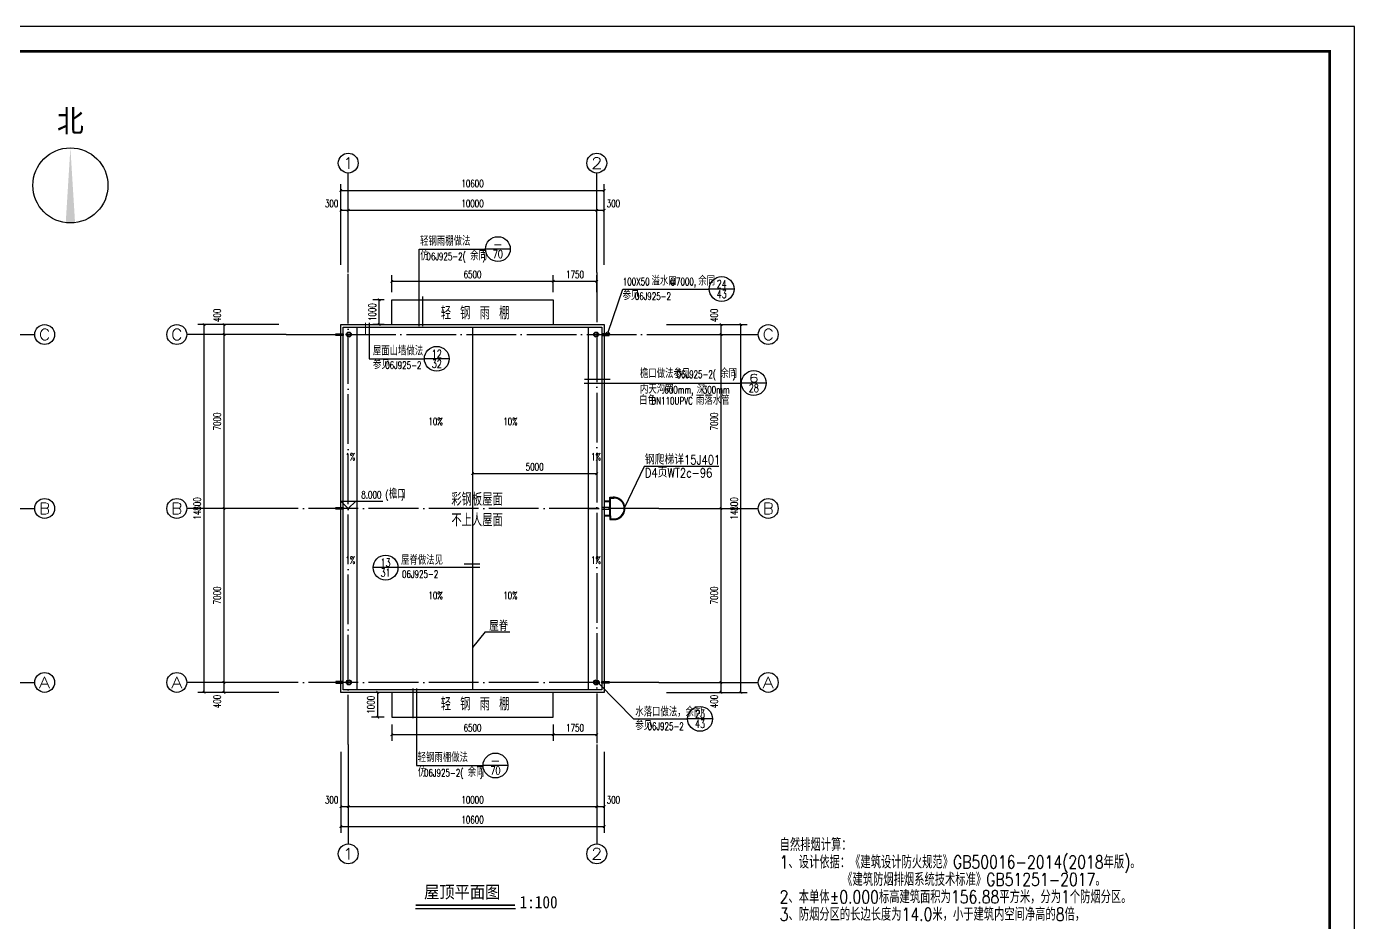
# Model space of a CAD drawing. Extents: x 4678611 to 4812712, y -485691 to -238224.
# Drawn here: x 4739337 to 4792772, y -399392 to -363337 of the extents above; entities that cross this region are included whole.
import ezdxf
from ezdxf.enums import TextEntityAlignment as Align

# ---------------------------------------------------------------- set-up
doc = ezdxf.new("R2010")
doc.units = 0
doc.header["$LTSCALE"] = 1000
doc.header["$MEASUREMENT"] = 0
doc.linetypes.add('DOTE', pattern=[2.42, 2, -0.2, 0.02, -0.2])
doc.layers.get('0').update_dxf_attribs({"linetype": 'CONTINUOUS'})
doc.layers.get('Defpoints').update_dxf_attribs({"linetype": 'CONTINUOUS'})
for name, color, linetype in [('11', 134, 'CONTINUOUS'), ('AXIS', 3, 'CONTINUOUS'), ('AXIS_TEXT', 7, 'CONTINUOUS'), ('DIM_ELEV', 3, 'CONTINUOUS'), ('DIM_IDEN', 3, 'CONTINUOUS'), ('DIM_SYMB', 3, 'CONTINUOUS'), ('DOTE', 252, 'CONTINUOUS'), ('PUB_DIM', 3, 'CONTINUOUS'), ('PUB_TEXT', 7, 'CONTINUOUS'), ('PUB_TITLE', 4, 'CONTINUOUS'), ('图名', 15, 'CONTINUOUS'), ('雨水管', 5, 'CONTINUOUS')]:
    doc.layers.add(name, color=color, linetype=linetype)
doc.layers.add('_0', color=7, linetype='CONTINUOUS', lineweight=25)
doc.styles.add('_HZTXT', font='txt.shx', dxfattribs={"width": 0.8, "bigfont": 'HZTXT.shx'})
doc.styles.add('_TCH_AXIS', font='COMPLEX', dxfattribs={"bigfont": 'GBCBIG'})
doc.styles.add('_TCH_DIM', font='SIMPLEX', dxfattribs={"bigfont": 'GBCBIG'})
doc.styles.add('_TCH_DIM_T3', font='SIMPLEX', dxfattribs={"width": 0.705882, "bigfont": 'GBCBIG'})
doc.styles.add('_TCH_LABEL', font='COMPLEX', dxfattribs={"bigfont": 'GBCBIG'})
doc.styles.add('COMPLEX', font='COMPLEX')
doc.styles.add('HT', font='')
doc.styles.add('宋体', font='', dxfattribs={"width": 0.7})
doc.styles.get('HT').set_extended_font_data('SimSun')
doc.styles.get('宋体').set_extended_font_data('SimSun')
doc.dimstyles.new('_TCH_ARCH&&100', dxfattribs={"dimtxt": 297.5, "dimasz": 100, "dimexe": 250, "dimexo": 300, "dimgap": 126.25, "dimtad": 1, "dimdec": 0, "dimzin": 0, "dimdsep": 46, "dimtxsty": '_TCH_DIM_T3', "dimblk": 'ARCHTICK', "dimcen": 0.09, "dimclrt": 7, "dimazin": 2, "dimtfac": 1, "dimtdec": 0, "dimtix": 1, "dimtmove": 2, "dimatfit": 3, "dimfxl": 0, "dimtolj": 1, "dimtzin": 0, "dimarcsym": 0})

# ---------------------------------------------------------------- blocks, each defined once
blk = doc.blocks.new('_ArchTick')
at = {"color": 0, "linetype": 'ByBlock', "const_width": 0.4}
blk.add_lwpolyline([(-0.5, -0.5), (0.5, 0.5)], dxfattribs=at)
blk = doc.blocks.new('*D50')
at = {"layer": 'Defpoints', "color": 0}
for p in [(4754033, -391132), (4760533, -391132), (4760533, -391835)]:
    blk.add_point(p, dxfattribs=at)
at = {"layer": 'PUB_DIM', "color": 0, "lineweight": -2}
for p, q in [((4754033, -391432), (4754033, -392085)), ((4760533, -391432), (4760533, -392085)), ((4754033, -391835), (4760533, -391835))]:
    blk.add_line(p, q, dxfattribs=at)
at = {"layer": 'PUB_DIM', "color": 0, "lineweight": -2, "xscale": 100, "yscale": 100, "zscale": 100, "rotation": 180}
blk.add_blockref('_ArchTick', (4754033, -391835), dxfattribs=at)
at = {"layer": 'PUB_DIM', "color": 0, "lineweight": -2, "xscale": 100, "yscale": 100, "zscale": 100}
blk.add_blockref('_ArchTick', (4760533, -391835), dxfattribs=at)
at = {"layer": 'PUB_DIM', "color": 7, "insert": (4757283, -391560), "char_height": 297.5, "attachment_point": 5, "style": '_TCH_DIM_T3'}
blk.add_mtext('\\A1;6500', dxfattribs=at)
blk = doc.blocks.new('*D51')
at = {"layer": 'Defpoints', "color": 0}
for p in [(4760533, -391132), (4762283, -391132), (4762283, -391835)]:
    blk.add_point(p, dxfattribs=at)
at = {"layer": 'PUB_DIM', "color": 0, "lineweight": -2}
for p, q in [((4760533, -391432), (4760533, -392085)), ((4762283, -391432), (4762283, -392085)), ((4760533, -391835), (4762283, -391835))]:
    blk.add_line(p, q, dxfattribs=at)
at = {"layer": 'PUB_DIM', "color": 0, "lineweight": -2, "xscale": 100, "yscale": 100, "zscale": 100, "rotation": 180}
blk.add_blockref('_ArchTick', (4760533, -391835), dxfattribs=at)
at = {"layer": 'PUB_DIM', "color": 0, "lineweight": -2, "xscale": 100, "yscale": 100, "zscale": 100}
blk.add_blockref('_ArchTick', (4762283, -391835), dxfattribs=at)
at = {"layer": 'PUB_DIM', "color": 7, "insert": (4761408, -391560), "char_height": 297.5, "attachment_point": 5, "style": '_TCH_DIM_T3'}
blk.add_mtext('\\A1;1750', dxfattribs=at)
blk = doc.blocks.new('*D52')
at = {"layer": 'Defpoints', "color": 0}
for p in [(4753470, -390132), (4754033, -390132), (4754033, -391132)]:
    blk.add_point(p, dxfattribs=at)
at = {"layer": 'PUB_DIM', "color": 0, "lineweight": -2}
for p, q in [((4753733, -390132), (4753220, -390132)), ((4753470, -391132), (4753470, -390132)), ((4753733, -391132), (4753220, -391132))]:
    blk.add_line(p, q, dxfattribs=at)
at = {"layer": 'PUB_DIM', "color": 0, "lineweight": -2, "xscale": 100, "yscale": 100, "zscale": 100}
for p, rotation in [((4753470, -390132), 90), ((4753470, -391132), 270)]:
    blk.add_blockref('_ArchTick', p, dxfattribs=dict(at, rotation=rotation))
at = {"layer": 'PUB_DIM', "color": 7, "insert": (4753195, -390632), "char_height": 297.5, "attachment_point": 5, "rotation": 90, "style": '_TCH_DIM_T3'}
blk.add_mtext('\\A1;1000', dxfattribs=at)
blk = doc.blocks.new('*D53')
at = {"layer": 'Defpoints', "color": 0}
for p in [(4753526, -374332), (4754033, -374332), (4754033, -375332)]:
    blk.add_point(p, dxfattribs=at)
at = {"layer": 'PUB_DIM', "color": 0, "lineweight": -2}
for p, q in [((4753733, -374332), (4753276, -374332)), ((4753526, -375332), (4753526, -374332)), ((4753733, -375332), (4753276, -375332))]:
    blk.add_line(p, q, dxfattribs=at)
at = {"layer": 'PUB_DIM', "color": 0, "lineweight": -2, "xscale": 100, "yscale": 100, "zscale": 100}
for p, rotation in [((4753526, -374332), 90), ((4753526, -375332), 270)]:
    blk.add_blockref('_ArchTick', p, dxfattribs=dict(at, rotation=rotation))
at = {"layer": 'PUB_DIM', "color": 7, "insert": (4753251, -374832), "char_height": 297.5, "attachment_point": 5, "rotation": 90, "style": '_TCH_DIM_T3'}
blk.add_mtext('\\A1;1000', dxfattribs=at)
blk = doc.blocks.new('*D54')
at = {"layer": 'Defpoints', "color": 0}
for p in [(4760533, -373589), (4754033, -374332), (4760533, -374332)]:
    blk.add_point(p, dxfattribs=at)
at = {"layer": 'PUB_DIM', "color": 0, "lineweight": -2}
for p, q in [((4754033, -374032), (4754033, -373339)), ((4760533, -374032), (4760533, -373339)), ((4754033, -373589), (4760533, -373589))]:
    blk.add_line(p, q, dxfattribs=at)
at = {"layer": 'PUB_DIM', "color": 0, "lineweight": -2, "xscale": 100, "yscale": 100, "zscale": 100, "rotation": 180}
blk.add_blockref('_ArchTick', (4754033, -373589), dxfattribs=at)
at = {"layer": 'PUB_DIM', "color": 0, "lineweight": -2, "xscale": 100, "yscale": 100, "zscale": 100}
blk.add_blockref('_ArchTick', (4760533, -373589), dxfattribs=at)
at = {"layer": 'PUB_DIM', "color": 7, "insert": (4757283, -373314), "char_height": 297.5, "attachment_point": 5, "style": '_TCH_DIM_T3'}
blk.add_mtext('\\A1;6500', dxfattribs=at)
blk = doc.blocks.new('*D55')
at = {"layer": 'Defpoints', "color": 0}
for p in [(4762283, -373589), (4760533, -374332), (4762283, -374332)]:
    blk.add_point(p, dxfattribs=at)
at = {"layer": 'PUB_DIM', "color": 0, "lineweight": -2}
for p, q in [((4760533, -374032), (4760533, -373339)), ((4762283, -374032), (4762283, -373339)), ((4760533, -373589), (4762283, -373589))]:
    blk.add_line(p, q, dxfattribs=at)
at = {"layer": 'PUB_DIM', "color": 0, "lineweight": -2, "xscale": 100, "yscale": 100, "zscale": 100, "rotation": 180}
blk.add_blockref('_ArchTick', (4760533, -373589), dxfattribs=at)
at = {"layer": 'PUB_DIM', "color": 0, "lineweight": -2, "xscale": 100, "yscale": 100, "zscale": 100}
blk.add_blockref('_ArchTick', (4762283, -373589), dxfattribs=at)
at = {"layer": 'PUB_DIM', "color": 7, "insert": (4761408, -373314), "char_height": 297.5, "attachment_point": 5, "style": '_TCH_DIM_T3'}
blk.add_mtext('\\A1;1750', dxfattribs=at)
blk = doc.blocks.new('*D88')
at = {"layer": 'Defpoints', "color": 0}
for p in [(4757283, -380586), (4762283, -380586), (4762283, -381330)]:
    blk.add_point(p, dxfattribs=at)
at = {"layer": 'PUB_DIM', "color": 0, "lineweight": -2}
for p, q in [((4757283, -380886), (4757283, -381580)), ((4762283, -380886), (4762283, -381580)), ((4757283, -381330), (4762283, -381330))]:
    blk.add_line(p, q, dxfattribs=at)
at = {"layer": 'PUB_DIM', "color": 0, "lineweight": -2, "xscale": 100, "yscale": 100, "zscale": 100, "rotation": 180}
blk.add_blockref('_ArchTick', (4757283, -381330), dxfattribs=at)
at = {"layer": 'PUB_DIM', "color": 0, "lineweight": -2, "xscale": 100, "yscale": 100, "zscale": 100}
blk.add_blockref('_ArchTick', (4762283, -381330), dxfattribs=at)
at = {"layer": 'PUB_DIM', "color": 7, "insert": (4759783, -381055), "char_height": 297.5, "attachment_point": 5, "style": '_TCH_DIM_T3'}
blk.add_mtext('\\A1;5000', dxfattribs=at)
blk = doc.blocks.new('*D189')
at = {"layer": 'AXIS', "color": 0, "lineweight": -2}
for p, q in [((4749483, -389732), (4747033, -389732)), ((4747283, -390132), (4747283, -389732)), ((4749483, -390132), (4747033, -390132))]:
    blk.add_line(p, q, dxfattribs=at)
at = {"layer": 'Defpoints', "color": 0}
for p in [(4747283, -389732), (4749783, -389732), (4749783, -390132)]:
    blk.add_point(p, dxfattribs=at)
at = {"layer": 'AXIS', "color": 0, "lineweight": -2, "xscale": 100, "yscale": 100, "zscale": 100}
for p, rotation in [((4747283, -389732), 90), ((4747283, -390132), 270)]:
    blk.add_blockref('_ArchTick', p, dxfattribs=dict(at, rotation=rotation))
at = {"layer": 'AXIS', "color": 7, "insert": (4747008, -390502), "char_height": 297.5, "attachment_point": 5, "rotation": 90, "style": '_TCH_DIM_T3'}
blk.add_mtext('\\A1;400', dxfattribs=at)
blk = doc.blocks.new('*D190')
at = {"layer": 'AXIS', "color": 0, "lineweight": -2}
for p, q in [((4749483, -382732), (4747033, -382732)), ((4747283, -389732), (4747283, -382732)), ((4749483, -389732), (4747033, -389732))]:
    blk.add_line(p, q, dxfattribs=at)
at = {"layer": 'Defpoints', "color": 0}
for p in [(4747283, -382732), (4749783, -382732), (4749783, -389732)]:
    blk.add_point(p, dxfattribs=at)
at = {"layer": 'AXIS', "color": 0, "lineweight": -2, "xscale": 100, "yscale": 100, "zscale": 100}
for p, rotation in [((4747283, -382732), 90), ((4747283, -389732), 270)]:
    blk.add_blockref('_ArchTick', p, dxfattribs=dict(at, rotation=rotation))
at = {"layer": 'AXIS', "color": 7, "insert": (4747008, -386232), "char_height": 297.5, "attachment_point": 5, "rotation": 90, "style": '_TCH_DIM_T3'}
blk.add_mtext('\\A1;7000', dxfattribs=at)
blk = doc.blocks.new('*D191')
at = {"layer": 'AXIS', "color": 0, "lineweight": -2}
for p, q in [((4749483, -375732), (4747033, -375732)), ((4747283, -382732), (4747283, -375732)), ((4749483, -382732), (4747033, -382732))]:
    blk.add_line(p, q, dxfattribs=at)
at = {"layer": 'Defpoints', "color": 0}
for p in [(4747283, -375732), (4749783, -375732), (4749783, -382732)]:
    blk.add_point(p, dxfattribs=at)
at = {"layer": 'AXIS', "color": 0, "lineweight": -2, "xscale": 100, "yscale": 100, "zscale": 100}
for p, rotation in [((4747283, -375732), 90), ((4747283, -382732), 270)]:
    blk.add_blockref('_ArchTick', p, dxfattribs=dict(at, rotation=rotation))
at = {"layer": 'AXIS', "color": 7, "insert": (4747008, -379232), "char_height": 297.5, "attachment_point": 5, "rotation": 90, "style": '_TCH_DIM_T3'}
blk.add_mtext('\\A1;7000', dxfattribs=at)
blk = doc.blocks.new('*D192')
at = {"layer": 'AXIS', "color": 0, "lineweight": -2}
for p, q in [((4749483, -375332), (4747033, -375332)), ((4747283, -375732), (4747283, -375332)), ((4749483, -375732), (4747033, -375732))]:
    blk.add_line(p, q, dxfattribs=at)
at = {"layer": 'Defpoints', "color": 0}
for p in [(4747283, -375332), (4749783, -375332), (4749783, -375732)]:
    blk.add_point(p, dxfattribs=at)
at = {"layer": 'AXIS', "color": 0, "lineweight": -2, "xscale": 100, "yscale": 100, "zscale": 100}
for p, rotation in [((4747283, -375332), 90), ((4747283, -375732), 270)]:
    blk.add_blockref('_ArchTick', p, dxfattribs=dict(at, rotation=rotation))
at = {"layer": 'AXIS', "color": 7, "insert": (4747008, -374962), "char_height": 297.5, "attachment_point": 5, "rotation": 90, "style": '_TCH_DIM_T3'}
blk.add_mtext('\\A1;400', dxfattribs=at)
blk = doc.blocks.new('*D193')
at = {"layer": 'AXIS', "color": 0, "lineweight": -2}
for p, q in [((4749483, -375332), (4746233, -375332)), ((4746483, -390132), (4746483, -375332)), ((4749483, -390132), (4746233, -390132))]:
    blk.add_line(p, q, dxfattribs=at)
at = {"layer": 'Defpoints', "color": 0}
for p in [(4746483, -375332), (4749783, -375332), (4749783, -390132)]:
    blk.add_point(p, dxfattribs=at)
at = {"layer": 'AXIS', "color": 0, "lineweight": -2, "xscale": 100, "yscale": 100, "zscale": 100}
for p, rotation in [((4746483, -375332), 90), ((4746483, -390132), 270)]:
    blk.add_blockref('_ArchTick', p, dxfattribs=dict(at, rotation=rotation))
at = {"layer": 'AXIS', "color": 7, "insert": (4746208, -382732), "char_height": 297.5, "attachment_point": 5, "rotation": 90, "style": '_TCH_DIM_T3'}
blk.add_mtext('\\A1;14800', dxfattribs=at)
blk = doc.blocks.new('*D194')
at = {"layer": 'AXIS', "color": 0, "lineweight": -2}
for p, q in [((4765083, -389732), (4767533, -389732)), ((4767283, -390132), (4767283, -389732)), ((4765083, -390132), (4767533, -390132))]:
    blk.add_line(p, q, dxfattribs=at)
at = {"layer": 'Defpoints', "color": 0}
for p in [(4764783, -389732), (4767283, -389732), (4764783, -390132)]:
    blk.add_point(p, dxfattribs=at)
at = {"layer": 'AXIS', "color": 0, "lineweight": -2, "xscale": 100, "yscale": 100, "zscale": 100}
for p, rotation in [((4767283, -389732), 90), ((4767283, -390132), 270)]:
    blk.add_blockref('_ArchTick', p, dxfattribs=dict(at, rotation=rotation))
at = {"layer": 'AXIS', "color": 7, "insert": (4767008, -390502), "char_height": 297.5, "attachment_point": 5, "rotation": 90, "style": '_TCH_DIM_T3'}
blk.add_mtext('\\A1;400', dxfattribs=at)
blk = doc.blocks.new('*D195')
at = {"layer": 'AXIS', "color": 0, "lineweight": -2}
for p, q in [((4765083, -382732), (4767533, -382732)), ((4767283, -389732), (4767283, -382732)), ((4765083, -389732), (4767533, -389732))]:
    blk.add_line(p, q, dxfattribs=at)
at = {"layer": 'Defpoints', "color": 0}
for p in [(4764783, -382732), (4767283, -382732), (4764783, -389732)]:
    blk.add_point(p, dxfattribs=at)
at = {"layer": 'AXIS', "color": 0, "lineweight": -2, "xscale": 100, "yscale": 100, "zscale": 100}
for p, rotation in [((4767283, -382732), 90), ((4767283, -389732), 270)]:
    blk.add_blockref('_ArchTick', p, dxfattribs=dict(at, rotation=rotation))
at = {"layer": 'AXIS', "color": 7, "insert": (4767008, -386232), "char_height": 297.5, "attachment_point": 5, "rotation": 90, "style": '_TCH_DIM_T3'}
blk.add_mtext('\\A1;7000', dxfattribs=at)
blk = doc.blocks.new('*D196')
at = {"layer": 'AXIS', "color": 0, "lineweight": -2}
for p, q in [((4765083, -375732), (4767533, -375732)), ((4767283, -382732), (4767283, -375732)), ((4765083, -382732), (4767533, -382732))]:
    blk.add_line(p, q, dxfattribs=at)
at = {"layer": 'Defpoints', "color": 0}
for p in [(4764783, -375732), (4767283, -375732), (4764783, -382732)]:
    blk.add_point(p, dxfattribs=at)
at = {"layer": 'AXIS', "color": 0, "lineweight": -2, "xscale": 100, "yscale": 100, "zscale": 100}
for p, rotation in [((4767283, -375732), 90), ((4767283, -382732), 270)]:
    blk.add_blockref('_ArchTick', p, dxfattribs=dict(at, rotation=rotation))
at = {"layer": 'AXIS', "color": 7, "insert": (4767008, -379232), "char_height": 297.5, "attachment_point": 5, "rotation": 90, "style": '_TCH_DIM_T3'}
blk.add_mtext('\\A1;7000', dxfattribs=at)
blk = doc.blocks.new('*D197')
at = {"layer": 'AXIS', "color": 0, "lineweight": -2}
for p, q in [((4765083, -375332), (4767533, -375332)), ((4767283, -375732), (4767283, -375332)), ((4765083, -375732), (4767533, -375732))]:
    blk.add_line(p, q, dxfattribs=at)
at = {"layer": 'Defpoints', "color": 0}
for p in [(4764783, -375332), (4767283, -375332), (4764783, -375732)]:
    blk.add_point(p, dxfattribs=at)
at = {"layer": 'AXIS', "color": 0, "lineweight": -2, "xscale": 100, "yscale": 100, "zscale": 100}
for p, rotation in [((4767283, -375332), 90), ((4767283, -375732), 270)]:
    blk.add_blockref('_ArchTick', p, dxfattribs=dict(at, rotation=rotation))
at = {"layer": 'AXIS', "color": 7, "insert": (4767008, -374962), "char_height": 297.5, "attachment_point": 5, "rotation": 90, "style": '_TCH_DIM_T3'}
blk.add_mtext('\\A1;400', dxfattribs=at)
blk = doc.blocks.new('*D198')
at = {"layer": 'AXIS', "color": 0, "lineweight": -2}
for p, q in [((4765083, -375332), (4768333, -375332)), ((4768083, -390132), (4768083, -375332)), ((4765083, -390132), (4768333, -390132))]:
    blk.add_line(p, q, dxfattribs=at)
at = {"layer": 'Defpoints', "color": 0}
for p in [(4764783, -375332), (4768083, -375332), (4764783, -390132)]:
    blk.add_point(p, dxfattribs=at)
at = {"layer": 'AXIS', "color": 0, "lineweight": -2, "xscale": 100, "yscale": 100, "zscale": 100}
for p, rotation in [((4768083, -375332), 90), ((4768083, -390132), 270)]:
    blk.add_blockref('_ArchTick', p, dxfattribs=dict(at, rotation=rotation))
at = {"layer": 'AXIS', "color": 7, "insert": (4767808, -382732), "char_height": 297.5, "attachment_point": 5, "rotation": 90, "style": '_TCH_DIM_T3'}
blk.add_mtext('\\A1;14800', dxfattribs=at)
blk = doc.blocks.new('_AXISO')
blk.add_circle((0, 0), 0.5)
at = {"layer": 'AXIS_TEXT', "style": 'COMPLEX', "width": 1.041667}
blk.add_attdef('A', text='', height=0.56, dxfattribs=at).set_placement((-0.25, -0.28), (0.25, -0.28), align=Align.FIT)
blk = doc.blocks.new('*D199')
at = {"layer": 'AXIS', "color": 0, "lineweight": -2}
for p, q in [((4751983, -372932), (4751983, -370482)), ((4751983, -370732), (4752283, -370732)), ((4752283, -372932), (4752283, -370482))]:
    blk.add_line(p, q, dxfattribs=at)
at = {"layer": 'Defpoints', "color": 0}
for p in [(4752283, -370732), (4751983, -373232), (4752283, -373232)]:
    blk.add_point(p, dxfattribs=at)
at = {"layer": 'AXIS', "color": 0, "lineweight": -2, "xscale": 100, "yscale": 100, "zscale": 100, "rotation": 180}
blk.add_blockref('_ArchTick', (4751983, -370732), dxfattribs=at)
at = {"layer": 'AXIS', "color": 0, "lineweight": -2, "xscale": 100, "yscale": 100, "zscale": 100}
blk.add_blockref('_ArchTick', (4752283, -370732), dxfattribs=at)
at = {"layer": 'AXIS', "color": 7, "insert": (4751613, -370457), "char_height": 297.5, "attachment_point": 5, "style": '_TCH_DIM_T3'}
blk.add_mtext('\\A1;300', dxfattribs=at)
blk = doc.blocks.new('*D200')
at = {"layer": 'AXIS', "color": 0, "lineweight": -2}
for p, q in [((4752283, -372932), (4752283, -370482)), ((4752283, -370732), (4762283, -370732)), ((4762283, -372932), (4762283, -370482))]:
    blk.add_line(p, q, dxfattribs=at)
at = {"layer": 'Defpoints', "color": 0}
for p in [(4762283, -370732), (4752283, -373232), (4762283, -373232)]:
    blk.add_point(p, dxfattribs=at)
at = {"layer": 'AXIS', "color": 0, "lineweight": -2, "xscale": 100, "yscale": 100, "zscale": 100, "rotation": 180}
blk.add_blockref('_ArchTick', (4752283, -370732), dxfattribs=at)
at = {"layer": 'AXIS', "color": 0, "lineweight": -2, "xscale": 100, "yscale": 100, "zscale": 100}
blk.add_blockref('_ArchTick', (4762283, -370732), dxfattribs=at)
at = {"layer": 'AXIS', "color": 7, "insert": (4757283, -370457), "char_height": 297.5, "attachment_point": 5, "style": '_TCH_DIM_T3'}
blk.add_mtext('\\A1;10000', dxfattribs=at)
blk = doc.blocks.new('*D201')
at = {"layer": 'AXIS', "color": 0, "lineweight": -2}
for p, q in [((4762283, -372932), (4762283, -370482)), ((4762283, -370732), (4762583, -370732)), ((4762583, -372932), (4762583, -370482))]:
    blk.add_line(p, q, dxfattribs=at)
at = {"layer": 'Defpoints', "color": 0}
for p in [(4762583, -370732), (4762283, -373232), (4762583, -373232)]:
    blk.add_point(p, dxfattribs=at)
at = {"layer": 'AXIS', "color": 0, "lineweight": -2, "xscale": 100, "yscale": 100, "zscale": 100, "rotation": 180}
blk.add_blockref('_ArchTick', (4762283, -370732), dxfattribs=at)
at = {"layer": 'AXIS', "color": 0, "lineweight": -2, "xscale": 100, "yscale": 100, "zscale": 100}
blk.add_blockref('_ArchTick', (4762583, -370732), dxfattribs=at)
at = {"layer": 'AXIS', "color": 7, "insert": (4762953, -370457), "char_height": 297.5, "attachment_point": 5, "style": '_TCH_DIM_T3'}
blk.add_mtext('\\A1;300', dxfattribs=at)
blk = doc.blocks.new('*D202')
at = {"layer": 'AXIS', "color": 0, "lineweight": -2}
for p, q in [((4751983, -372932), (4751983, -369682)), ((4762583, -372932), (4762583, -369682)), ((4751983, -369932), (4762583, -369932))]:
    blk.add_line(p, q, dxfattribs=at)
at = {"layer": 'Defpoints', "color": 0}
for p in [(4762583, -369932), (4751983, -373232), (4762583, -373232)]:
    blk.add_point(p, dxfattribs=at)
at = {"layer": 'AXIS', "color": 0, "lineweight": -2, "xscale": 100, "yscale": 100, "zscale": 100, "rotation": 180}
blk.add_blockref('_ArchTick', (4751983, -369932), dxfattribs=at)
at = {"layer": 'AXIS', "color": 0, "lineweight": -2, "xscale": 100, "yscale": 100, "zscale": 100}
blk.add_blockref('_ArchTick', (4762583, -369932), dxfattribs=at)
at = {"layer": 'AXIS', "color": 7, "insert": (4757283, -369657), "char_height": 297.5, "attachment_point": 5, "style": '_TCH_DIM_T3'}
blk.add_mtext('\\A1;10600', dxfattribs=at)
blk = doc.blocks.new('*D203')
at = {"layer": 'AXIS', "color": 0, "lineweight": -2}
for p, q in [((4751983, -392532), (4751983, -394982)), ((4752283, -392532), (4752283, -394982)), ((4751983, -394732), (4752283, -394732))]:
    blk.add_line(p, q, dxfattribs=at)
at = {"layer": 'Defpoints', "color": 0}
for p in [(4751983, -392232), (4752283, -392232), (4752283, -394732)]:
    blk.add_point(p, dxfattribs=at)
at = {"layer": 'AXIS', "color": 0, "lineweight": -2, "xscale": 100, "yscale": 100, "zscale": 100, "rotation": 180}
blk.add_blockref('_ArchTick', (4751983, -394732), dxfattribs=at)
at = {"layer": 'AXIS', "color": 0, "lineweight": -2, "xscale": 100, "yscale": 100, "zscale": 100}
blk.add_blockref('_ArchTick', (4752283, -394732), dxfattribs=at)
at = {"layer": 'AXIS', "color": 7, "insert": (4751613, -394457), "char_height": 297.5, "attachment_point": 5, "style": '_TCH_DIM_T3'}
blk.add_mtext('\\A1;300', dxfattribs=at)
blk = doc.blocks.new('*D204')
at = {"layer": 'AXIS', "color": 0, "lineweight": -2}
for p, q in [((4752283, -392532), (4752283, -394982)), ((4762283, -392532), (4762283, -394982)), ((4752283, -394732), (4762283, -394732))]:
    blk.add_line(p, q, dxfattribs=at)
at = {"layer": 'Defpoints', "color": 0}
for p in [(4752283, -392232), (4762283, -392232), (4762283, -394732)]:
    blk.add_point(p, dxfattribs=at)
at = {"layer": 'AXIS', "color": 0, "lineweight": -2, "xscale": 100, "yscale": 100, "zscale": 100, "rotation": 180}
blk.add_blockref('_ArchTick', (4752283, -394732), dxfattribs=at)
at = {"layer": 'AXIS', "color": 0, "lineweight": -2, "xscale": 100, "yscale": 100, "zscale": 100}
blk.add_blockref('_ArchTick', (4762283, -394732), dxfattribs=at)
at = {"layer": 'AXIS', "color": 7, "insert": (4757283, -394457), "char_height": 297.5, "attachment_point": 5, "style": '_TCH_DIM_T3'}
blk.add_mtext('\\A1;10000', dxfattribs=at)
blk = doc.blocks.new('*D205')
at = {"layer": 'AXIS', "color": 0, "lineweight": -2}
for p, q in [((4762283, -392532), (4762283, -394982)), ((4762583, -392532), (4762583, -394982)), ((4762283, -394732), (4762583, -394732))]:
    blk.add_line(p, q, dxfattribs=at)
at = {"layer": 'Defpoints', "color": 0}
for p in [(4762283, -392232), (4762583, -392232), (4762583, -394732)]:
    blk.add_point(p, dxfattribs=at)
at = {"layer": 'AXIS', "color": 0, "lineweight": -2, "xscale": 100, "yscale": 100, "zscale": 100, "rotation": 180}
blk.add_blockref('_ArchTick', (4762283, -394732), dxfattribs=at)
at = {"layer": 'AXIS', "color": 0, "lineweight": -2, "xscale": 100, "yscale": 100, "zscale": 100}
blk.add_blockref('_ArchTick', (4762583, -394732), dxfattribs=at)
at = {"layer": 'AXIS', "color": 7, "insert": (4762953, -394457), "char_height": 297.5, "attachment_point": 5, "style": '_TCH_DIM_T3'}
blk.add_mtext('\\A1;300', dxfattribs=at)
blk = doc.blocks.new('*D206')
at = {"layer": 'AXIS', "color": 0, "lineweight": -2}
for p, q in [((4751983, -392532), (4751983, -395782)), ((4762583, -392532), (4762583, -395782)), ((4751983, -395532), (4762583, -395532))]:
    blk.add_line(p, q, dxfattribs=at)
at = {"layer": 'Defpoints', "color": 0}
for p in [(4751983, -392232), (4762583, -392232), (4762583, -395532)]:
    blk.add_point(p, dxfattribs=at)
at = {"layer": 'AXIS', "color": 0, "lineweight": -2, "xscale": 100, "yscale": 100, "zscale": 100, "rotation": 180}
blk.add_blockref('_ArchTick', (4751983, -395532), dxfattribs=at)
at = {"layer": 'AXIS', "color": 0, "lineweight": -2, "xscale": 100, "yscale": 100, "zscale": 100}
blk.add_blockref('_ArchTick', (4762583, -395532), dxfattribs=at)
at = {"layer": 'AXIS', "color": 7, "insert": (4757283, -395257), "char_height": 297.5, "attachment_point": 5, "style": '_TCH_DIM_T3'}
blk.add_mtext('\\A1;10600', dxfattribs=at)
blk = doc.blocks.new('_NORTH')
blk.add_circle((0, 0), 1200)
blk.add_solid([(-1191, 149), (-1191, -149), (1200, 0)])

msp = doc.modelspace()

# ---------------------------------------------------------------- linework, layer by layer
for p, q in [((4762802.6, -382432.1), (4762802.6, -382283.1)), ((4762802.6, -382283.1), (4762982.6, -382283.1)), ((4762832.6, -382432.1), (4762832.6, -382312.1)), ((4762832.6, -382312.1), (4762967.9, -382312.1)), ((4762802.6, -383032.1), (4762802.6, -383181)), ((4762832.6, -383032.1), (4762832.6, -383152.1)), ((4762802.6, -383181), (4762982.6, -383181)), ((4762832.6, -383152.1), (4762967.9, -383152.1))]:
    msp.add_line(p, q)
for points in [[(4752632.6, -375432.1), (4752632.6, -390032.1)], [(4761932.6, -375432.1), (4761932.6, -390032.1)], [(4762582.6, -383032.1), (4762832.6, -383032.1), (4762832.6, -382432.1), (4762582.6, -382432.1)], [(4762582.6, -383002.1), (4762802.6, -383002.1), (4762802.6, -382462.1), (4762582.6, -382462.1)]]:
    msp.add_lwpolyline(points)
for radius, start, end in [(450, 266.17745, 93.82255), (420, 270, 90)]:
    msp.add_arc((4762967.9, -382732.1), radius, start, end)
at = {"layer": '11'}
for centre, radius in [((4752303.6, -375732.1), 100), ((4762261.6, -375732.1), 100), ((4752303.6, -375732.1), 80), ((4762261.6, -375732.1), 80), ((4752303.6, -389732.1), 100), ((4752303.6, -389732.1), 80), ((4762261.6, -389732.1), 100), ((4762261.6, -389732.1), 80)]:
    msp.add_circle(centre, radius, dxfattribs=at)
at = {"layer": '_0', "color": 0}
for p, q in [((4757282.6, -375432.1), (4757282.6, -390032.1)), ((4752632.6, -382732.1), (4752182.6, -382732.1)), ((4761932.6, -382732.1), (4762382.6, -382732.1))]:
    msp.add_line(p, q, dxfattribs=at)
for points in [[(4754032.6, -375332.1), (4754032.6, -374332.1), (4760532.6, -374332.1), (4760532.6, -375332.1)], [(4754032.6, -390132.1), (4754032.6, -391132.1), (4760532.6, -391132.1), (4760532.6, -390132.1)]]:
    msp.add_lwpolyline(points, dxfattribs=at)
for points in [[(4751982.6, -375332.1), (4762582.6, -375332.1), (4762582.6, -390132.1), (4751982.6, -390132.1)], [(4752082.6, -375432.1), (4762482.6, -375432.1), (4762482.6, -390032.1), (4752082.6, -390032.1)]]:
    msp.add_lwpolyline(points, close=True, dxfattribs=at)
at = {"layer": 'AXIS', "color": 0}
for p, q in [((4752282.6, -373232.1), (4752282.6, -369232.1)), ((4762282.6, -373232.1), (4762282.6, -369232.1)), ((4735664.7, -375732.1), (4739664.7, -375732.1)), ((4749782.6, -375732.1), (4745782.6, -375732.1)), ((4764782.6, -375732.1), (4768782.6, -375732.1)), ((4735664.7, -382732.1), (4739664.7, -382732.1)), ((4749782.6, -382732.1), (4745782.6, -382732.1)), ((4764782.6, -382732.1), (4768782.6, -382732.1)), ((4735664.7, -389732.1), (4739664.7, -389732.1)), ((4749782.6, -389732.1), (4745782.6, -389732.1)), ((4764782.6, -389732.1), (4768782.6, -389732.1)), ((4752282.6, -392232.1), (4752282.6, -396232.1)), ((4762282.6, -392232.1), (4762282.6, -396232.1))]:
    msp.add_line(p, q, dxfattribs=at)
at = {"layer": 'DIM_ELEV'}
for p, q in [((4752282.6, -382732.1), (4751982.6, -382432.1)), ((4751982.6, -382432.1), (4753676.3, -382432.1)), ((4752282.6, -382732.1), (4752582.6, -382432.1))]:
    msp.add_line(p, q, dxfattribs=at)
at = {"layer": 'DIM_IDEN'}
for p, q in [((4755130.2, -372293.5), (4757802.5, -372293.5)), ((4755130.2, -375398.1), (4755130.2, -372293.5)), ((4758802.5, -372293.5), (4757802.5, -372293.5)), ((4762745, -375631.2), (4763326.4, -373901)), ((4763326.4, -373901), (4766809.2, -373901)), ((4767809.2, -373901), (4766809.2, -373901)), ((4753127.3, -375254.7), (4753127.3, -376709.3)), ((4753127.3, -376709.3), (4755345.1, -376709.3)), ((4756345.1, -376709.3), (4755345.1, -376709.3)), ((4761780.2, -377685.5), (4764060.3, -377685.5)), ((4764060.3, -377685.5), (4768101.6, -377685.5)), ((4769101.6, -377685.5), (4768101.6, -377685.5)), ((4754283.6, -385112.6), (4753283.6, -385112.6)), ((4756565.4, -385112.6), (4754283.6, -385112.6)), ((4757579.3, -385112.6), (4756565.4, -385112.6)), ((4755033.8, -389971.4), (4755033.8, -393076)), ((4762368.8, -389781.7), (4763759.3, -391199.4)), ((4763759.3, -391199.4), (4765940.3, -391199.4)), ((4766940.3, -391199.4), (4765940.3, -391199.4)), ((4755033.8, -393076), (4757706, -393076)), ((4758706, -393076), (4757706, -393076))]:
    msp.add_line(p, q, dxfattribs=at)
at = {"layer": 'DIM_IDEN', "const_width": 50}
for points in [[(4755280.2, -375398.1), (4755280.2, -374188.3)], [(4752977.3, -375254.7), (4752977.3, -375731.3)], [(4761780.2, -377535.5), (4762832.7, -377535.5)], [(4757579.3, -384962.6), (4756942, -384962.6)], [(4754883.8, -389971.4), (4754883.8, -391181.2)]]:
    msp.add_lwpolyline(points, dxfattribs=at)
at = {"layer": 'DIM_IDEN'}
for centre, radius in [((4758302.5, -372293.5), 500), ((4767309.2, -373901), 500), ((4762722.1, -375699.3), 71.8), ((4755845.1, -376709.3), 500), ((4768601.6, -377685.5), 500), ((4753783.6, -385112.6), 500), ((4762320.1, -389732.1), 69.5), ((4766440.3, -391199.4), 500), ((4758206, -393076), 500)]:
    msp.add_circle(centre, radius, dxfattribs=at)
at = {"layer": 'DIM_SYMB'}
for points in [[(4752340.8, -380394.5, 0, 0, 0), (4752340.8, -378035.3, 80, 0, 0), (4752340.8, -377735.3, 0, 0, 0)], [(4762224.4, -380394.5, 0, 0, 0), (4762224.4, -378035.3, 80, 0, 0), (4762224.4, -377735.3, 0, 0, 0)], [(4755401.2, -379232.1, 0, 0, 0), (4753542.5, -379232.1, 80, 0, 0), (4753242.5, -379232.1, 0, 0, 0)], [(4759164.1, -379232.1, 0, 0, 0), (4761022.7, -379232.1, 80, 0, 0), (4761322.7, -379232.1, 0, 0, 0)], [(4752340.8, -385069.6, 0, 0, 0), (4752340.8, -387428.8, 80, 0, 0), (4752340.8, -387728.8, 0, 0, 0)], [(4762224.4, -385069.6, 0, 0, 0), (4762224.4, -387428.8, 80, 0, 0), (4762224.4, -387728.8, 0, 0, 0)], [(4755401.2, -386232.1, 0, 0, 0), (4753542.5, -386232.1, 80, 0, 0), (4753242.5, -386232.1, 0, 0, 0)], [(4759164.1, -386232.1, 0, 0, 0), (4761022.7, -386232.1, 80, 0, 0), (4761322.7, -386232.1, 0, 0, 0)]]:
    msp.add_lwpolyline(points, format="xyseb", dxfattribs=at)
at = {"layer": 'DOTE', "linetype": 'DOTE'}
for p, q in [((4752282.6, -392232.1), (4752282.6, -373232.1)), ((4762282.6, -373232.1), (4762282.6, -392232.1)), ((4749782.6, -375732.1), (4764782.6, -375732.1)), ((4764782.6, -382732.1), (4749782.6, -382732.1)), ((4764782.6, -389732.1), (4749782.6, -389732.1))]:
    msp.add_line(p, q, dxfattribs=at)
at = {"layer": 'PUB_DIM'}
for p, q in [((4764190.1, -381039.5), (4763387.8, -382726.3)), ((4757787.7, -387694.7), (4757282.6, -388324.6)), ((4757787.7, -387694.7), (4758788.5, -387694.7))]:
    msp.add_line(p, q, dxfattribs=at)
msp.add_lwpolyline([(4767197, -381039.5), (4764190.1, -381039.5), (4764190.1, -381039.5)], dxfattribs=at)
at = {"layer": 'PUB_TITLE', "color": 4}
msp.add_lwpolyline([(4708672.5, -422737.3), (4792772.5, -422737.3), (4792772.5, -363337.3), (4708672.5, -363337.3)], close=True, dxfattribs=at)
at = {"layer": 'PUB_TITLE', "color": 4, "const_width": 100}
msp.add_lwpolyline([(4711172.5, -421737.3), (4791772.5, -421737.3), (4791772.5, -364337.3), (4711172.5, -364337.3)], close=True, dxfattribs=at)
at = {"layer": '图名'}
msp.add_line((4754982.8, -398828.1), (4759007.6, -398828.1), dxfattribs=at)
at = {"layer": '图名', "const_width": 70, "elevation": 23999.8}
msp.add_lwpolyline([(4754992.6, -398695), (4758997.7, -398695)], dxfattribs=at)
at = {"layer": '雨水管'}
for points in [[(4752082.6, -375699.3), (4752082.6, -375764.8), (4751782.6, -375764.8), (4751782.6, -375699.3)], [(4762482.6, -375699.3), (4762482.6, -375764.8), (4762782.6, -375764.8), (4762782.6, -375699.3)], [(4752082.6, -382699.3), (4752082.6, -382764.8), (4751782.6, -382764.8), (4751782.6, -382699.3)], [(4762482.6, -382699.3), (4762482.6, -382764.8), (4762782.6, -382764.8), (4762782.6, -382699.3)], [(4752082.6, -389764.8), (4752082.6, -389699.3), (4751782.6, -389699.3), (4751782.6, -389764.8)], [(4762482.6, -389764.8), (4762482.6, -389699.3), (4762782.6, -389699.3), (4762782.6, -389764.8)]]:
    msp.add_lwpolyline(points, close=True, dxfattribs=at)

# ---------------------------------------------------------------- block references
at = {"layer": 'AXIS', "color": 0}
ref = msp.add_blockref('_AXISO', (4752282.6, -368832.1), dxfattribs=dict(at, xscale=800, yscale=800, zscale=800))
ref.add_attrib('A', '1', dxfattribs={"layer": 'AXIS_TEXT', "color": 0, "height": 452.5, "style": '_TCH_AXIS', "width": 2.333333}).set_placement((4752056.3, -369058.3), (4752508.9, -369058.3), align=Align.FIT)
ref = msp.add_blockref('_AXISO', (4762282.6, -368832.1), dxfattribs=dict(at, xscale=800, yscale=800, zscale=800))
ref.add_attrib('A', '2', dxfattribs={"layer": 'AXIS_TEXT', "color": 0, "height": 452.5, "style": '_TCH_AXIS', "width": 1.5}).set_placement((4762056.3, -369058.3), (4762508.9, -369058.3), align=Align.FIT)
ref = msp.add_blockref('_AXISO', (4740064.7, -375732.1), dxfattribs=dict(at, xscale=800, yscale=800, zscale=800))
ref.add_attrib('A', 'C', dxfattribs={"layer": 'AXIS_TEXT', "color": 0, "height": 452.5, "style": '_TCH_AXIS', "width": 1.4}).set_placement((4739838.4, -375958.3), (4740290.9, -375958.3), align=Align.FIT)
ref = msp.add_blockref('_AXISO', (4745382.6, -375732.1), dxfattribs=dict(at, xscale=800, yscale=800, zscale=800))
ref.add_attrib('A', 'C', dxfattribs={"layer": 'AXIS_TEXT', "color": 0, "height": 452.5, "style": '_TCH_AXIS', "width": 1.4}).set_placement((4745156.3, -375958.3), (4745608.9, -375958.3), align=Align.FIT)
ref = msp.add_blockref('_AXISO', (4769182.6, -375732.1), dxfattribs=dict(at, xscale=800, yscale=800, zscale=800))
ref.add_attrib('A', 'C', dxfattribs={"layer": 'AXIS_TEXT', "color": 0, "height": 452.5, "style": '_TCH_AXIS', "width": 1.4}).set_placement((4768956.3, -375958.3), (4769408.9, -375958.3), align=Align.FIT)
ref = msp.add_blockref('_AXISO', (4740064.7, -382732.1), dxfattribs=dict(at, xscale=800, yscale=800, zscale=800))
ref.add_attrib('A', 'B', dxfattribs={"layer": 'AXIS_TEXT', "color": 0, "height": 452.5, "style": '_TCH_AXIS', "width": 1.235294}).set_placement((4739838.4, -382958.3), (4740290.9, -382958.3), align=Align.FIT)
ref = msp.add_blockref('_AXISO', (4745382.6, -382732.1), dxfattribs=dict(at, xscale=800, yscale=800, zscale=800))
ref.add_attrib('A', 'B', dxfattribs={"layer": 'AXIS_TEXT', "color": 0, "height": 452.5, "style": '_TCH_AXIS', "width": 1.235294}).set_placement((4745156.3, -382958.3), (4745608.9, -382958.3), align=Align.FIT)
ref = msp.add_blockref('_AXISO', (4769182.6, -382732.1), dxfattribs=dict(at, xscale=800, yscale=800, zscale=800))
ref.add_attrib('A', 'B', dxfattribs={"layer": 'AXIS_TEXT', "color": 0, "height": 452.5, "style": '_TCH_AXIS', "width": 1.235294}).set_placement((4768956.3, -382958.3), (4769408.9, -382958.3), align=Align.FIT)
ref = msp.add_blockref('_AXISO', (4740064.7, -389732.1), dxfattribs=dict(at, xscale=800, yscale=800, zscale=800))
ref.add_attrib('A', 'A', dxfattribs={"layer": 'AXIS_TEXT', "color": 0, "height": 452.5, "style": '_TCH_AXIS', "width": 1.166667}).set_placement((4739838.4, -389958.3), (4740290.9, -389958.3), align=Align.FIT)
ref = msp.add_blockref('_AXISO', (4745382.6, -389732.1), dxfattribs=dict(at, xscale=800, yscale=800, zscale=800))
ref.add_attrib('A', 'A', dxfattribs={"layer": 'AXIS_TEXT', "color": 0, "height": 452.5, "style": '_TCH_AXIS', "width": 1.166667}).set_placement((4745156.3, -389958.3), (4745608.9, -389958.3), align=Align.FIT)
ref = msp.add_blockref('_AXISO', (4769182.6, -389732.1), dxfattribs=dict(at, xscale=800, yscale=800, zscale=800))
ref.add_attrib('A', 'A', dxfattribs={"layer": 'AXIS_TEXT', "color": 0, "height": 452.5, "style": '_TCH_AXIS', "width": 1.166667}).set_placement((4768956.3, -389958.3), (4769408.9, -389958.3), align=Align.FIT)
ref = msp.add_blockref('_AXISO', (4752282.6, -396632.1), dxfattribs=dict(at, xscale=800, yscale=800, zscale=800))
ref.add_attrib('A', '1', dxfattribs={"layer": 'AXIS_TEXT', "color": 0, "height": 452.5, "style": '_TCH_AXIS', "width": 2.333333}).set_placement((4752056.3, -396858.3), (4752508.9, -396858.3), align=Align.FIT)
ref = msp.add_blockref('_AXISO', (4762282.6, -396632.1), dxfattribs=dict(at, xscale=800, yscale=800, zscale=800))
ref.add_attrib('A', '2', dxfattribs={"layer": 'AXIS_TEXT', "color": 0, "height": 452.5, "style": '_TCH_AXIS', "width": 1.5}).set_placement((4762056.3, -396858.3), (4762508.9, -396858.3), align=Align.FIT)
at = {"layer": 'PUB_DIM', "xscale": 1.260000000009313, "yscale": 1.260000000009313, "zscale": 1.260000000009313, "rotation": 90}
msp.add_blockref('_NORTH', (4741100.9, -369730.8, -12083.9), dxfattribs=at)

# ---------------------------------------------------------------- texts
at = {"layer": 'PUB_DIM'}
for s, height, style, width, p in [('北', 900.8, 'HT', 0.88, (4740559.3, -367582.6, -12083.9)), ('轻 钢 雨 棚', 517.24, '_HZTXT', 0.8, (4756004.1, -375123.7)), ('钢爬梯详15J401', 365.69, '_HZTXT', 0.8, (4764218, -380957.4)), ('D4页WT2c-96', 365.69, '_HZTXT', 0.8, (4764218, -381479.4)), ('彩钢板屋面', 517.24, '_HZTXT', 0.8, (4756430.3, -382622.7)), ('不上人屋面', 517.24, '_HZTXT', 0.8, (4756430.3, -383456)), ('屋脊', 400, '_HZTXT', 0.8, (4757951.7, -387656.3)), ('轻 钢 雨 棚', 517.24, '_HZTXT', 0.8, (4756004.1, -390861.8)), ('自然排烟计算：', 517.09, '_HZTXT', 0.8, (4769642.8, -396521)), ('1、设计依据：《建筑设计防火规范》GB50016-2014(2018年版)。', 517.085, '_HZTXT', 0.8, (4769642.8, -397221)), ('《建筑防烟排烟系统技术标准》GB51251-2017。', 517.085, '_HZTXT', 0.8, (4772160, -397921)), ('2、本单体%%P0.000标高建筑面积为156.88平方米，分为1个防烟分区。', 517.085, '_HZTXT', 0.8, (4769642.8, -398621)), ('3、防烟分区的长边长度为14.0米，小于建筑内空间净高的8倍，', 517.085, '_HZTXT', 0.8, (4769642.8, -399321))]:
    msp.add_text(s, height=height, dxfattribs=dict(at, style=style, width=width)).set_placement(p)
at = {"layer": 'PUB_TEXT', "style": '_TCH_DIM'}
for s, height, p in [('轻钢雨棚做法', 337.59, (4755172.4, -372151.2)), ('仿', 337.6, (4755181.9, -372737.3)), ('余同', 337.59, (4757187.6, -372737.3)), ('溢水口', 337.59, (4764489.8, -373752.4)), ('余同', 337.59, (4766367.1, -373752.4)), ('参见', 337.59, (4763321.2, -374341)), ('屋面山墙做法', 337.59, (4753273.2, -376568.6)), ('参见', 337.59, (4753277.7, -377117.4)), ('檐口做法参见', 337.59, (4764020.4, -377481.3)), ('余同', 337.59, (4767254.9, -377481.3)), ('内天沟宽', 337.59, (4764020.4, -378107)), ('深', 337.6, (4766303.4, -378107)), ('白色', 337.59, (4763993.3, -378550.9)), ('雨落水管', 337.59, (4766274.8, -378550.9)), ('檐口', 337.59, (4753916.3, -382327.1)), ('屋脊做法见', 337.59, (4754406.5, -384989.4)), ('水落口做法，余同', 337.59, (4763834.4, -391098.8)), ('参见', 337.59, (4763834.4, -391647.7)), ('轻钢雨棚做法', 337.59, (4755075.9, -392933.6)), ('仿', 337.6, (4755085.4, -393519.7)), ('余同', 337.59, (4757091.2, -393519.7))]:
    msp.add_text(s, height=height, dxfattribs=at).set_placement(p)
at = {"layer": 'PUB_TEXT', "style": '_TCH_DIM', "width": 0.705882}
for s, p in [('06J925-2(', (4755427.6, -372737.3)), (')', (4757679.1, -372737.3)), ('100X50', (4763329.8, -373752.4)), ('@7000,', (4765227.1, -373752.4)), ('06J925-2', (4763812.7, -374341)), ('06J925-2', (4753769.2, -377117.4)), ('06J925-2(', (4765494.9, -377481.3)), (')', (4767746.4, -377481.3)), ('DN110UPVC', (4764484.8, -378550.9)), ('600mm,', (4765003.4, -378107)), ('300mm', (4766549.1, -378107)), ('10%', (4755506.2, -379380.8)), ('10%', (4758519.1, -379380.8)), ('1%%%', (4752170.8, -380797)), ('1%%%', (4762054.4, -380797)), ('8.000', (4752806.3, -382327.1)), ('(', (4753776.3, -382327.1)), (')', (4754407.8, -382327.1)), ('1%%%', (4752170.8, -384964.6)), ('1%%%', (4762054.4, -384964.6)), ('06J925-2', (4754446.8, -385522.9)), ('10%', (4755506.2, -386380.8)), ('10%', (4758519.1, -386380.8)), ('06J925-2', (4764325.9, -391647.7)), ('06J925-2(', (4755331.2, -393519.7)), (')', (4757582.7, -393519.7))]:
    msp.add_text(s, height=297.5, dxfattribs=at).set_placement(p)
at = {"layer": 'PUB_TEXT', "style": '_TCH_LABEL'}
for s, height, width, p, p2 in [('70', 321.99, 0.772059, (4758101.2, -372655.8), (4758503.7, -372655.8)), ('-', 322, 1.458333, (4758101.2, -372253.3), (4758503.7, -372253.3)), ('43', 321.99, 0.75, (4767108, -374263.2), (4767510.4, -374263.2)), ('24', 321.99, 0.729167, (4767108, -373860.7), (4767510.4, -373860.7)), ('12', 321.99, 0.905172, (4755643.9, -376669.1), (4756046.3, -376669.1)), ('32', 321.99, 0.795455, (4755643.9, -377071.6), (4756046.3, -377071.6)), ('28', 321.99, 0.772059, (4768400.4, -378047.7), (4768802.8, -378047.7)), ('6', 322, 1.875, (4768400.4, -377645.2), (4768802.8, -377645.2)), ('31', 321.99, 0.9375, (4753582.4, -385474.9), (4753984.9, -385474.9)), ('13', 321.99, 0.905172, (4753582.4, -385072.4), (4753984.9, -385072.4)), ('23', 321.99, 0.772059, (4766239.1, -391159.2), (4766641.5, -391159.2)), ('43', 321.99, 0.75, (4766239.1, -391561.7), (4766641.5, -391561.7)), ('70', 321.99, 0.772059, (4758004.8, -393438.2), (4758407.3, -393438.2)), ('-', 322, 1.458333, (4758004.8, -393035.7), (4758407.3, -393035.7))]:
    msp.add_text(s, height=height, dxfattribs=dict(at, width=width)).set_placement(p, p2, align=Align.FIT)
at = {"layer": '图名', "style": '宋体', "width": 0.9}
for s, p in [('屋顶平面图', (4755334.2, -398416.3)), ('1:100', (4759177.6, -398825.1))]:
    msp.add_text(s, height=500, dxfattribs=at).set_placement(p)

# ---------------------------------------------------------------- dimensions: what is measured, and where the dimension line sits
at = {"layer": 'AXIS', "color": 0}
for p1, p2, distance, picture, middle in [((4751982.6, -373232.1), (4762582.6, -373232.1), 3300, '*D202', (4757282.6, -369657.1)), ((4752282.6, -373232.1), (4762282.6, -373232.1), 2500, '*D200', (4757282.6, -370457.1)), ((4749782.6, -390132.1), (4749782.6, -375332.1), 3300, '*D193', (4746207.6, -382732.1)), ((4764782.6, -390132.1), (4764782.6, -375332.1), -3300, '*D198', (4767807.6, -382732.1)), ((4749782.6, -382732.1), (4749782.6, -375732.1), 2500, '*D191', (4747007.6, -379232.1)), ((4764782.6, -382732.1), (4764782.6, -375732.1), -2500, '*D196', (4767007.6, -379232.1)), ((4749782.6, -389732.1), (4749782.6, -382732.1), 2500, '*D190', (4747007.6, -386232.1)), ((4764782.6, -389732.1), (4764782.6, -382732.1), -2500, '*D195', (4767007.6, -386232.1)), ((4751982.6, -392232.1), (4762582.6, -392232.1), -3300, '*D206', (4757282.6, -395257.1)), ((4752282.6, -392232.1), (4762282.6, -392232.1), -2500, '*D204', (4757282.6, -394457.1))]:
    dim = msp.add_aligned_dim(p1=p1, p2=p2, distance=distance, dimstyle='_TCH_ARCH&&100', dxfattribs=at)
    dim.commit()
    dim.dimension.update_dxf_attribs({"geometry": picture, "text_midpoint": middle})
for base, p1, p2, angle, picture, middle in [((4752282.6, -370732.1), (4751982.6, -373232.1), (4752282.6, -373232.1), 360, '*D199', (4751612.6, -370457.1)), ((4762582.6, -370732.1), (4762282.6, -373232.1), (4762582.6, -373232.1), 360, '*D201', (4762952.6, -370457.1)), ((4747282.6, -375332.1), (4749782.6, -375732.1), (4749782.6, -375332.1), 90, '*D192', (4747007.6, -374962.1)), ((4767282.6, -375332.1), (4764782.6, -375732.1), (4764782.6, -375332.1), 90, '*D197', (4767007.6, -374962.1)), ((4747282.6, -389732.1), (4749782.6, -390132.1), (4749782.6, -389732.1), 90, '*D189', (4747007.6, -390502.1)), ((4767282.6, -389732.1), (4764782.6, -390132.1), (4764782.6, -389732.1), 90, '*D194', (4767007.6, -390502.1)), ((4752282.6, -394732.1), (4751982.6, -392232.1), (4752282.6, -392232.1), 360, '*D203', (4751612.6, -394457.1)), ((4762582.6, -394732.1), (4762282.6, -392232.1), (4762582.6, -392232.1), 360, '*D205', (4762952.6, -394457.1))]:
    dim = msp.add_linear_dim(base=base, p1=p1, p2=p2, angle=angle, dimstyle='_TCH_ARCH&&100', dxfattribs=at)
    dim.commit()
    dim.dimension.update_dxf_attribs({"geometry": picture, "text_midpoint": middle, "dimtype": 129})
at = {"layer": 'PUB_DIM', "color": 0}
for p1, p2, distance, picture, middle in [((4754032.6, -374332.1), (4760532.6, -374332.1), 742.6, '*D54', (4757282.6, -373314.5)), ((4760532.6, -374332.1), (4762282.6, -374332.1), 742.6, '*D55', (4761407.6, -373314.5)), ((4754032.6, -375332.1), (4754032.6, -374332.1), 506.6, '*D53', (4753251, -374832.1)), ((4757282.6, -380586.4), (4762282.6, -380586.4), -743.9, '*D88', (4759782.6, -381055.3)), ((4754032.6, -391132.1), (4754032.6, -390132.1), 562.7, '*D52', (4753194.9, -390632.1)), ((4754032.6, -391132.1), (4760532.6, -391132.1), -703.2, '*D50', (4757282.6, -391560.2)), ((4760532.6, -391132.1), (4762282.6, -391132.1), -703.2, '*D51', (4761407.6, -391560.2))]:
    dim = msp.add_aligned_dim(p1=p1, p2=p2, distance=distance, dimstyle='_TCH_ARCH&&100', dxfattribs=at)
    dim.commit()
    dim.dimension.update_dxf_attribs({"geometry": picture, "text_midpoint": middle})

doc.saveas('drawing.dxf')
